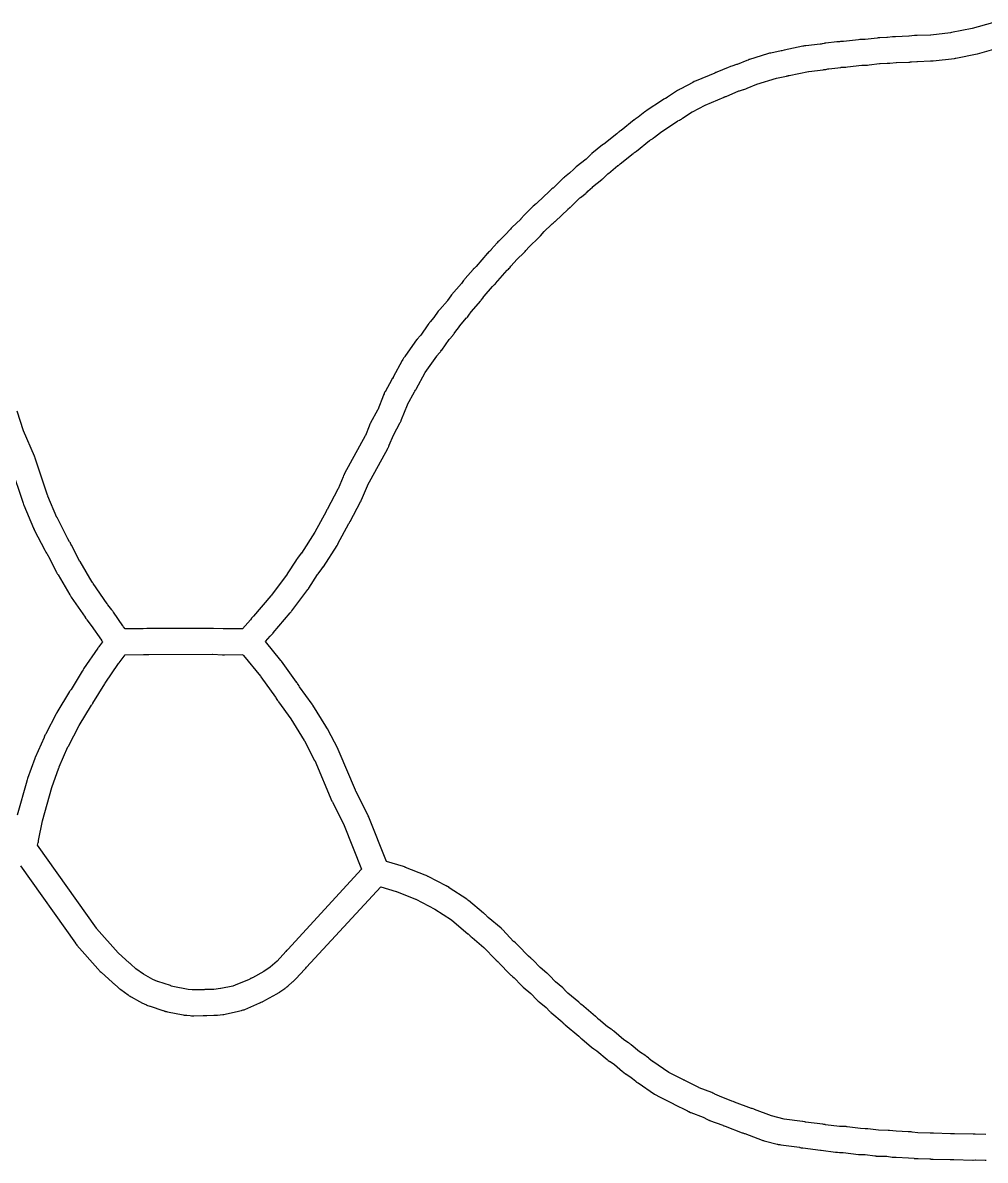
# Model space of a CAD drawing. Extents: x -90 to 105, y 288 to 664.
# Drawn here: x -55.5 to 7.7, y 288.1 to 362.7 of the extents above; entities that cross this region are included whole.
import ezdxf

# ---------------------------------------------------------------- set-up
doc = ezdxf.new("R2010")
doc.units = 0
doc.layers.get('0').update_dxf_attribs({"linetype": 'CONTINUOUS'})

msp = doc.modelspace()

# ---------------------------------------------------------------- linework, layer by layer
at = {"color": 7}
for points in [[(8.169892, 362.704324), (6.833307, 362.331195), (6.827747, 362.331195), (5.480024, 362.058318), (5.407624, 362.047197), (4.121162, 361.896844), (4.093304, 361.896844), (3.230093, 361.868901), (3.157693, 361.868901), (3.124278, 361.868901), (3.040741, 361.85778), (2.695457, 361.813213), (2.66761, 361.813213), (1.804399, 361.78527), (1.732001, 361.78527), (1.698586, 361.78527), (1.615049, 361.774149), (1.269765, 361.729582), (1.241919, 361.729582), (0.774114, 361.712759), (0.701716, 361.712759), (0.657163, 361.712759), (0.601472, 361.701639), (-0.19491, 361.612533), (-0.228325, 361.60683), (-0.373121, 361.60683), (-0.462227, 361.601127), (-0.534625, 361.595425), (-0.6293, 361.584304), (-1.6206, 361.472929), (-1.654015, 361.467227), (-1.798812, 361.467227), (-1.882348, 361.461524), (-1.960316, 361.455821), (-2.054991, 361.444701), (-2.778974, 361.361155), (-2.851381, 361.356818), (-2.86809, 361.351115), (-3.024023, 361.317697), (-3.079714, 361.306577), (-3.152113, 361.295457), (-4.076584, 361.189642), (-4.171258, 361.178521), (-4.249227, 361.167401), (-4.277085, 361.161698), (-5.507856, 360.899942), (-5.66379, 360.871998), (-5.680499, 360.866295), (-5.702761, 360.8556), (-5.708322, 360.8556), (-6.376614, 360.716367), (-6.443442, 360.705246), (-6.460151, 360.699544), (-6.604947, 360.654977), (-7.791166, 360.287416), (-7.819024, 360.281714), (-7.880283, 360.259473), (-7.958251, 360.237232), (-7.963811, 360.231529), (-8.604258, 359.964212), (-8.626527, 359.95851), (-8.943966, 359.852695), (-9.021935, 359.830454), (-9.072056, 359.813631), (-9.177868, 359.769064), (-9.93528, 359.452184), (-9.963138, 359.446482), (-9.974287, 359.440779), (-9.979847, 359.440779), (-9.990996, 359.435076), (-10.068964, 359.401658), (-11.277459, 358.900439), (-11.294168, 358.894737), (-11.355427, 358.866793), (-11.411118, 358.844552), (-11.505792, 358.788865), (-12.296605, 358.371183), (-12.352295, 358.34324), (-12.369004, 358.332119), (-12.385713, 358.326416), (-12.419129, 358.304176), (-12.424689, 358.298473), (-12.469242, 358.270529), (-12.502657, 358.248289), (-13.159811, 357.813898), (-13.187669, 357.797075), (-13.293481, 357.741387), (-13.360309, 357.707969), (-13.404862, 357.685728), (-13.499536, 357.618892), (-14.563235, 356.917184), (-14.618925, 356.883766), (-14.624485, 356.878063), (-14.646755, 356.86124), (-14.758135, 356.772134), (-15.092282, 356.504818), (-15.153541, 356.46025), (-15.231509, 356.410123), (-15.287199, 356.376705), (-15.298348, 356.365585), (-15.331764, 356.343344), (-15.348473, 356.332223), (-15.354033, 356.326521), (-16.217244, 355.624813), (-16.245102, 355.60799), (-16.31193, 355.563423), (-16.36762, 355.530005), (-16.378769, 355.518884), (-16.412184, 355.496643), (-16.428893, 355.485523), (-16.501293, 355.424275), (-17.342227, 354.744843), (-17.364496, 354.733722), (-17.370057, 354.72802), (-17.403472, 354.705779), (-17.420181, 354.694658), (-17.425741, 354.688956), (-18.127448, 354.126475), (-18.138597, 354.115355), (-18.166455, 354.087411), (-18.183164, 354.076291), (-18.249992, 354.009455), (-18.489462, 353.775556), (-18.511732, 353.758733), (-19.157748, 353.240808), (-19.213438, 353.196241), (-19.269128, 353.146113), (-19.335956, 353.079277), (-19.575427, 352.850939), (-19.597696, 352.834115), (-19.920704, 352.572359), (-19.976394, 352.527792), (-19.987543, 352.516671), (-20.015401, 352.488728), (-20.03211, 352.477607), (-20.098938, 352.410771), (-20.683693, 351.853862), (-20.689254, 351.848159), (-20.750513, 351.803592), (-20.756073, 351.797889), (-20.811763, 351.753322), (-20.867454, 351.703195), (-20.934281, 351.636359), (-21.725094, 350.884529), (-21.736243, 350.873409), (-21.797502, 350.823282), (-21.853192, 350.784303), (-21.864341, 350.773183), (-21.892199, 350.745239), (-21.908908, 350.734119), (-21.975736, 350.667283), (-22.398988, 350.260739), (-22.44911, 350.216171), (-22.45467, 350.210469), (-22.499223, 350.160341), (-22.560482, 350.087945), (-22.788815, 349.831777), (-22.805524, 349.814954), (-23.38471, 349.263611), (-23.434832, 349.219044), (-23.484953, 349.163356), (-23.546213, 349.09096), (-23.75227, 348.851501), (-23.763419, 348.84038), (-24.197809, 348.422696), (-24.247931, 348.378157), (-24.298052, 348.32247), (-24.359311, 348.250073), (-24.73801, 347.815682), (-24.749159, 347.804562), (-24.860543, 347.693187), (-24.910664, 347.64862), (-24.966354, 347.592933), (-24.977503, 347.581812), (-25.729332, 346.707462), (-25.746041, 346.690639), (-25.818441, 346.623802), (-25.84071, 346.606979), (-25.868568, 346.579036), (-25.924258, 346.523348), (-25.924258, 346.517646), (-26.447754, 345.916181), (-26.464463, 345.899358), (-26.503447, 345.849231), (-26.553569, 345.787983), (-26.559129, 345.78228), (-26.603682, 345.715444), (-26.687219, 345.59848), (-26.698367, 345.581657), (-27.338814, 344.852103), (-27.388936, 344.785266), (-27.600563, 344.478965), (-27.617272, 344.462142), (-28.118491, 343.882955), (-28.157475, 343.838388), (-28.213165, 343.771552), (-28.502759, 343.35387), (-28.747798, 343.069844), (-28.786776, 343.025277), (-28.81472, 342.986299), (-28.836961, 342.964058), (-28.836961, 342.958355), (-28.892648, 342.87481), (-29.371592, 342.19538), (-29.393832, 342.167436), (-29.605462, 341.927978), (-29.611165, 341.922275), (-29.644583, 341.883296), (-29.683561, 341.838729), (-29.700384, 341.816489), (-29.700384, 341.810786), (-29.750512, 341.743949), (-30.413235, 340.791631), (-30.435476, 340.763687), (-30.491164, 340.685731), (-30.513404, 340.652313), (-30.546822, 340.602185), (-30.580241, 340.535349), (-31.181705, 339.443803), (-31.181705, 339.438101), (-31.187408, 339.432398), (-31.231975, 339.360001), (-31.237678, 339.348881), (-31.271096, 339.287633), (-31.711055, 338.485682), (-31.716758, 338.474562), (-31.738999, 338.429995), (-31.766943, 338.374307), (-31.772645, 338.357484), (-31.778348, 338.340661), (-31.806292, 338.273825), (-31.806292, 338.262704), (-32.190558, 337.30482), (-32.201678, 337.282579), (-32.658344, 336.447216), (-32.664047, 336.436096), (-32.686288, 336.391529), (-32.703111, 336.35811), (-32.753238, 336.235587), (-32.753238, 336.229884), (-32.998286, 335.62285), (-33.009406, 335.60061), (-34.362697, 333.116789), (-34.390641, 333.066662), (-34.401761, 333.038718), (-34.429704, 332.988591), (-34.429704, 332.982888), (-34.457648, 332.910492), (-34.786227, 332.119681), (-34.80305, 332.091738), (-35.510326, 330.76629), (-35.521447, 330.74405), (-35.543688, 330.705071), (-35.54939, 330.693951), (-35.577334, 330.638263), (-35.583037, 330.632561), (-35.583037, 330.626858), (-36.312588, 329.273567), (-36.318291, 329.267864), (-37.203779, 327.903433), (-37.209481, 327.89773), (-37.44894, 327.574723), (-37.504628, 327.507886), (-37.538046, 327.457759), (-37.549166, 327.435518), (-38.13949, 326.527753), (-38.145193, 326.52205), (-39.175477, 325.135344), (-39.208895, 325.096365), (-39.214598, 325.090663), (-40.350696, 323.748509), (-40.384115, 323.709531), (-40.46766, 323.625985), (-40.47878, 323.614865), (-40.506724, 323.581447), (-40.551291, 323.525759), (-41.06365, 322.924295), (-42.311129, 322.924295), (-42.339072, 322.924295), (-42.979521, 322.957713), (-42.990641, 322.957713), (-43.007465, 322.957713), (-43.09101, 322.957713), (-47.239991, 322.946593), (-47.256815, 322.946593), (-47.357069, 322.94089), (-47.590968, 322.929769), (-48.777188, 322.924067), (-48.888563, 323.06886), (-48.905386, 323.096803), (-48.922209, 323.119044), (-49.54038, 324.015669), (-49.557203, 324.03791), (-49.585147, 324.088037), (-49.596267, 324.099158), (-49.618508, 324.132576), (-49.646451, 324.165994), (-49.913768, 324.511279), (-49.936009, 324.539223), (-49.947129, 324.561464), (-50.871601, 325.903617), (-50.899545, 325.948184), (-50.905248, 325.959304), (-50.933191, 325.998283), (-51.735142, 327.340436), (-51.740845, 327.351557), (-52.292188, 328.415256), (-52.331166, 328.493212), (-52.35911, 328.54334), (-52.37023, 328.56558), (-52.420357, 328.637977), (-52.537321, 328.838458), (-52.537321, 328.84416), (-53.244597, 330.225298), (-53.255718, 330.242121), (-53.846042, 331.634399), (-53.857162, 331.673377), (-53.868283, 331.695618), (-54.681371, 334.11818), (-54.687074, 334.146123), (-54.703897, 334.19069), (-54.726138, 334.257527), (-54.73184, 334.268647), (-55.439117, 335.917102), (-55.439117, 335.922804), (-55.86237, 337.203699)], [(7.724375, 289.743345), (7.022668, 289.765585), (7.000399, 289.765585), (6.900155, 289.759883), (5.674953, 289.793301), (5.658244, 289.793301), (5.596985, 289.793301), (5.574715, 289.793301), (5.513456, 289.793301), (5.446626, 289.787598), (5.418768, 289.787598), (4.28824, 289.821016), (4.26597, 289.821016), (4.254821, 289.821016), (4.171285, 289.826719), (4.082179, 289.826719), (3.26909, 289.854662), (2.901529, 289.893641), (2.89038, 289.899344), (2.82912, 289.905046), (2.784567, 289.910749), (2.63977, 289.916452), (1.843373, 289.949785), (1.403414, 290.005472), (1.319877, 290.011175), (0.690569, 290.027998), (-0.022276, 290.117104), (-0.050122, 290.117104), (-0.105813, 290.122806), (-0.18935, 290.122806), (-0.49565, 290.133927), (-0.501219, 290.133927), (-1.381137, 290.245302), (-1.392275, 290.251004), (-1.447966, 290.256707), (-1.531503, 290.26241), (-1.615039, 290.26241), (-1.871218, 290.27353), (-2.801258, 290.384905), (-2.823536, 290.390608), (-2.873658, 290.396311), (-2.901516, 290.402014), (-2.968344, 290.407716), (-4.11001, 290.55807), (-4.132279, 290.563772), (-4.143428, 290.563772), (-4.154577, 290.569475), (-4.165726, 290.569475), (-4.288247, 290.586298), (-4.304956, 290.586298), (-5.502313, 290.753361), (-6.332109, 290.96499), (-7.462637, 291.388241), (-7.479346, 291.399361), (-7.607436, 291.443928), (-7.618585, 291.443928), (-7.652, 291.455048), (-8.776959, 291.87273), (-8.782519, 291.878433), (-8.810377, 291.889553), (-8.85493, 291.906376), (-8.866079, 291.912079), (-8.932907, 291.93432), (-9.751565, 292.246192), (-10.052296, 292.396546), (-10.09128, 292.418787), (-10.124696, 292.43561), (-10.180386, 292.45785), (-10.252785, 292.485794), (-11.088151, 292.803233), (-11.116009, 292.814353), (-11.97922, 293.259881), (-12.018204, 293.282122), (-12.05162, 293.298945), (-12.096172, 293.315768), (-12.107321, 293.321471), (-12.12403, 293.327174), (-13.070778, 293.817255), (-14.140046, 294.524531), (-14.162315, 294.541354), (-14.396217, 294.736275), (-14.424075, 294.764218), (-14.529887, 294.847764), (-14.535447, 294.853467), (-14.596706, 294.892445), (-14.997681, 295.159762), (-15.554592, 295.633137), (-15.593576, 295.666555), (-15.638128, 295.699973), (-15.660398, 295.716796), (-15.671547, 295.722499), (-15.693816, 295.739322), (-15.7328, 295.761563), (-16.027963, 295.962043), (-16.679548, 296.513384), (-16.718532, 296.546802), (-16.74639, 296.569043), (-16.785374, 296.596986), (-16.796523, 296.602689), (-16.857782, 296.647256), (-16.868931, 296.652959), (-17.108284, 296.810914), (-17.704179, 297.306564), (-17.732037, 297.334507), (-17.737597, 297.34021), (-17.771012, 297.373628), (-17.787721, 297.395869), (-17.832274, 297.434847), (-17.837834, 297.434847), (-17.882387, 297.473826), (-17.899096, 297.484946), (-18.817998, 298.264622), (-18.829147, 298.275742), (-18.851416, 298.297983), (-18.873685, 298.325926), (-18.91267, 298.359345), (-18.91823, 298.365047), (-18.979489, 298.415175), (-19.703472, 299.022208), (-19.876115, 299.200419), (-19.881675, 299.206122), (-19.920659, 299.2451), (-19.942928, 299.273044), (-19.981912, 299.306462), (-20.04874, 299.36215), (-20.522114, 299.757556), (-20.91752, 300.169669), (-20.92308, 300.18079), (-20.962064, 300.219768), (-20.984334, 300.242009), (-21.023318, 300.280987), (-21.028878, 300.280987), (-21.073431, 300.319965), (-21.09014, 300.331086), (-21.535668, 300.704215), (-21.557937, 300.726455), (-21.970051, 301.155277), (-22.003466, 301.194256), (-22.025735, 301.216497), (-22.06472, 301.249915), (-22.07028, 301.255618), (-22.131539, 301.305745), (-22.287472, 301.433829), (-22.98361, 302.157811), (-23.017026, 302.19679), (-23.039295, 302.219031), (-23.078279, 302.258009), (-23.083839, 302.258009), (-23.128392, 302.291427), (-23.145101, 302.30825), (-23.250913, 302.402916), (-23.267622, 302.414037), (-23.980467, 303.165866), (-23.991616, 303.176986), (-24.025032, 303.210404), (-24.047301, 303.238348), (-24.086285, 303.271766), (-24.091845, 303.277469), (-24.932779, 303.979177), (-25.066438, 304.112821), (-25.099853, 304.151799), (-25.127711, 304.17404), (-25.227954, 304.263146), (-25.244663, 304.274266), (-26.230395, 305.092923), (-26.241544, 305.104043), (-26.269402, 305.126284), (-26.33623, 305.176411), (-26.34179, 305.182114), (-27.494594, 305.939512), (-27.500154, 305.945215), (-27.617107, 306.017612), (-27.622667, 306.023314), (-27.695066, 306.056732), (-28.875716, 306.669332), (-28.897957, 306.680452), (-28.9259, 306.697275), (-29.003857, 306.736254), (-29.081814, 306.764197), (-30.357137, 307.270987), (-30.362839, 307.27669), (-30.412967, 307.293513), (-30.435207, 307.304634), (-30.490895, 307.321457), (-30.496598, 307.321457), (-31.610421, 307.650033), (-32.779932, 310.568244), (-32.779932, 310.579364), (-32.807876, 310.646201), (-32.813578, 310.657321), (-32.824699, 310.685265), (-32.835819, 310.713208), (-32.841522, 310.724329), (-33.626766, 312.283678), (-33.64359, 312.322656), (-33.649292, 312.333776), (-34.724129, 314.851012), (-34.790965, 315.012514), (-34.796668, 315.023635), (-34.796668, 315.029338), (-35.498376, 316.360354), (-35.565212, 316.488438), (-35.576332, 316.510678), (-35.593156, 316.532919), (-36.450797, 317.914057), (-36.484215, 317.964184), (-36.501038, 317.986425), (-37.325267, 319.128092), (-37.35321, 319.172659), (-37.358913, 319.178362), (-37.414601, 319.267467), (-37.464728, 319.345424), (-37.486969, 319.378842), (-37.492671, 319.389963), (-37.509494, 319.417906), (-37.526318, 319.434729), (-38.512048, 320.804727), (-38.517751, 320.815847), (-38.545695, 320.854825), (-39.548135, 322.091164), (-39.241834, 322.453158), (-39.208416, 322.486576), (-39.202713, 322.492279), (-39.174769, 322.525697), (-39.113522, 322.586945), (-39.085578, 322.620363), (-39.057635, 322.648307), (-39.046514, 322.66513), (-37.938265, 323.97944), (-37.876989, 324.046276), (-37.843571, 324.085254), (-37.826748, 324.113198), (-36.779758, 325.511042), (-36.74634, 325.561169), (-36.729516, 325.58341), (-36.718396, 325.605651), (-36.144778, 326.491138), (-36.139075, 326.502259), (-36.111132, 326.541237), (-35.860524, 326.869816), (-35.771418, 326.98678), (-35.760298, 327.003603), (-34.86367, 328.401446), (-34.852549, 328.412567), (-34.846847, 328.41827), (-34.818903, 328.468397), (-34.807783, 328.48522), (-34.80208, 328.502043), (-34.083666, 329.833059), (-34.077963, 329.84418), (-34.05002, 329.894307), (-34.038899, 329.91113), (-34.027779, 329.939073), (-34.016659, 329.967017), (-34.010956, 329.97272), (-34.010956, 329.978423), (-33.325957, 331.259317), (-33.314837, 331.270437), (-33.286893, 331.326125), (-33.275773, 331.342948), (-33.247829, 331.398635), (-32.869132, 332.31197), (-32.858011, 332.339913), (-31.526995, 334.762475), (-31.521293, 334.773595), (-31.499052, 334.818162), (-31.482229, 334.85158), (-31.465406, 334.896148), (-31.459703, 334.907268), (-31.431759, 334.974104), (-31.431759, 334.979807), (-31.158882, 335.648099), (-30.713354, 336.461188), (-30.691113, 336.500166), (-30.67429, 336.533584), (-30.657467, 336.578123), (-30.651764, 336.589243), (-30.623821, 336.65608), (-30.623821, 336.6672), (-30.239554, 337.630656), (-30.228434, 337.652897), (-29.782906, 338.471554), (-29.777203, 338.482674), (-29.754962, 338.521653), (-29.715984, 338.5829), (-29.704863, 338.594021), (-29.699161, 338.605141), (-29.665742, 338.666389), (-29.080987, 339.741228), (-28.318019, 340.827202), (-28.30687, 340.838322), (-28.134227, 341.033243), (-28.128667, 341.038946), (-28.095252, 341.077924), (-28.072982, 341.100165), (-28.039567, 341.144732), (-28.039567, 341.150435), (-27.995014, 341.211682), (-27.989454, 341.217385), (-27.504942, 341.913521), (-27.482673, 341.941465), (-27.271046, 342.180924), (-27.254337, 342.197747), (-27.220922, 342.242314), (-27.198653, 342.264555), (-27.165237, 342.309122), (-27.120685, 342.375958), (-26.831091, 342.776933), (-26.819942, 342.793757), (-26.352137, 343.32839), (-26.346577, 343.334093), (-26.313162, 343.373072), (-26.296453, 343.389895), (-26.263037, 343.440022), (-26.207347, 343.517979), (-26.051414, 343.740757), (-26.034705, 343.75758), (-25.44438, 344.442579), (-25.42211, 344.46482), (-25.399841, 344.492763), (-25.299598, 344.626407), (-25.22163, 344.743371), (-25.204921, 344.765612), (-24.64801, 345.400489), (-24.636861, 345.411609), (-24.570033, 345.472857), (-24.519912, 345.522984), (-24.503203, 345.534104), (-24.464219, 345.578643), (-24.458658, 345.584346), (-24.453098, 345.590049), (-23.690131, 346.469965), (-23.678982, 346.481085), (-23.612154, 346.542333), (-23.562033, 346.59246), (-23.545324, 346.60358), (-23.50634, 346.648119), (-23.50078, 346.653822), (-23.445089, 346.720658), (-23.027407, 347.194033), (-23.016258, 347.210856), (-22.626421, 347.578416), (-22.576299, 347.628543), (-22.55959, 347.639664), (-22.520606, 347.684231), (-22.515046, 347.689934), (-22.459355, 347.75677), (-22.253298, 347.996229), (-22.242149, 348.007349), (-21.623978, 348.603242), (-21.573857, 348.647809), (-21.562708, 348.65893), (-21.518155, 348.703497), (-21.512595, 348.7092), (-21.507035, 348.714902), (-21.267564, 348.998928), (-21.256416, 349.010049), (-20.788611, 349.461146), (-20.760753, 349.483387), (-20.732895, 349.51133), (-20.677205, 349.555897), (-20.666056, 349.5616), (-20.554672, 349.656266), (-20.549112, 349.661969), (-19.697039, 350.475057), (-19.68589, 350.486177), (-19.624631, 350.536305), (-19.568941, 350.575283), (-19.557792, 350.586403), (-19.529934, 350.614347), (-19.513225, 350.625467), (-19.507665, 350.63117), (-19.446406, 350.692418), (-18.911772, 351.210345), (-18.889503, 351.227168), (-18.510804, 351.527901), (-18.499655, 351.539021), (-18.455102, 351.577999), (-18.443953, 351.583702), (-18.388263, 351.64495), (-18.0931, 351.923416), (-18.08754, 351.929118), (-17.480508, 352.413631), (-17.424817, 352.458198), (-17.413668, 352.463901), (-17.369116, 352.508468), (-17.363555, 352.51417), (-17.302296, 352.575418), (-17.062826, 352.803757), (-17.040557, 352.82058), (-16.416817, 353.327367), (-16.400108, 353.338488), (-16.388959, 353.34419), (-16.355544, 353.372134), (-16.338835, 353.383254), (-16.333275, 353.388957), (-16.288722, 353.427935), (-16.266452, 353.444759), (-15.425518, 354.11862), (-15.392103, 354.14086), (-15.364245, 354.163101), (-15.336387, 354.179924), (-15.302971, 354.202165), (-15.275113, 354.218988), (-15.263964, 354.224691), (-15.213843, 354.263669), (-15.208283, 354.269372), (-14.345072, 354.965508), (-14.311656, 354.987749), (-14.283798, 355.00999), (-14.20583, 355.060117), (-14.15014, 355.093535), (-14.133431, 355.104656), (-14.088878, 355.138074), (-14.083318, 355.143777), (-14.01649, 355.199464), (-13.621084, 355.511334), (-13.615524, 355.517037), (-12.51841, 356.241019), (-12.490552, 356.257842), (-12.38474, 356.31353), (-12.37918, 356.31353), (-12.317921, 356.346948), (-12.301212, 356.352651), (-12.251091, 356.386069), (-12.206538, 356.414012), (-12.17868, 356.436253), (-11.55494, 356.848366), (-11.527082, 356.859487), (-10.702855, 357.305015), (-9.444237, 357.828508), (-9.444237, 357.834211), (-9.427528, 357.834211), (-9.41638, 357.839914), (-9.410819, 357.839914), (-9.355129, 357.862155), (-9.321714, 357.873275), (-8.47521, 358.229698), (-8.441795, 358.240818), (-8.174478, 358.324363), (-8.157769, 358.324363), (-8.09651, 358.346604), (-8.0798, 358.352307), (-8.02411, 358.374548), (-7.940573, 358.407966), (-7.935013, 358.407966), (-7.300135, 358.669723), (-7.294575, 358.675425), (-6.013681, 359.065263), (-5.362096, 359.204496), (-5.346339, 359.204496), (-5.307355, 359.215617), (-5.279497, 359.221319), (-5.251639, 359.227022), (-5.22937, 359.232725), (-5.2071, 359.238428), (-5.195951, 359.238428), (-5.190391, 359.238428), (-3.920636, 359.505745), (-3.898366, 359.511447), (-2.94605, 359.622822), (-2.901497, 359.628525), (-2.879228, 359.628525), (-2.829106, 359.634228), (-2.806828, 359.639931), (-2.767844, 359.645633), (-2.650893, 359.673577), (-2.611909, 359.67928), (-2.578495, 359.684982), (-1.793251, 359.774088), (-1.759836, 359.779791), (-1.61504, 359.779791), (-1.525934, 359.785494), (-1.514797, 359.785494), (-1.453536, 359.791196), (-1.358862, 359.802317), (-0.406545, 359.913692), (-0.373131, 359.913692), (-0.172643, 359.924812), (-0.100244, 359.924812), (-0.055692, 359.930515), (-0.027846, 359.930515), (0.066829, 359.941635), (0.757397, 360.025181), (0.790812, 360.025181), (1.253048, 360.042004), (1.325446, 360.042004), (1.336583, 360.042004), (1.397844, 360.047707), (1.408981, 360.047707), (1.420119, 360.047707), (1.854509, 360.097834), (1.865646, 360.097834), (2.678735, 360.125777), (2.751133, 360.125777), (2.795686, 360.13148), (2.823533, 360.13148), (2.83467, 360.13148), (2.845808, 360.13148), (3.207803, 360.16503), (3.241219, 360.16503), (4.104429, 360.198448), (4.176829, 360.198448), (4.187978, 360.198448), (4.249237, 360.20415), (4.277095, 360.209853), (5.66937, 360.365795), (5.674931, 360.365795), (5.741758, 360.376916), (5.758467, 360.382618), (7.156312, 360.661084), (7.167461, 360.661084), (7.18417, 360.666787), (7.328966, 360.705765), (8.57085, 361.056086)], [(-56.284577, 333.591327), (-55.477057, 331.168766), (-55.454817, 331.096369), (-55.432576, 331.035121), (-54.79213, 329.525894), (-54.78101, 329.503653), (-54.753066, 329.447966), (-54.741946, 329.420022), (-54.051375, 328.089006), (-53.984539, 327.960922), (-53.945561, 327.894086), (-53.92332, 327.866143), (-53.834214, 327.715789), (-53.806271, 327.665662), (-53.282774, 326.652084), (-53.260534, 326.607517), (-53.249413, 326.574099), (-53.24371, 326.568396), (-53.215767, 326.523829), (-53.176789, 326.462582), (-52.402681, 325.164978), (-52.385858, 325.13156), (-52.363618, 325.092582), (-52.357915, 325.086879), (-52.329971, 325.042312), (-52.307731, 325.014368), (-51.399968, 323.683352), (-51.388847, 323.661112), (-51.355429, 323.610984), (-51.344309, 323.599864), (-51.316365, 323.566446), (-51.277387, 323.510758), (-50.998921, 323.148767), (-50.993218, 323.137647), (-50.330495, 322.174191), (-50.319374, 322.157367), (-50.291431, 322.123949), (-50.252452, 322.073822), (-50.452933, 321.812065), (-50.50306, 321.745229), (-50.514181, 321.734109), (-50.519883, 321.728406), (-50.542124, 321.700462), (-50.564365, 321.661484), (-51.499974, 320.297053), (-51.511095, 320.285932), (-51.533335, 320.246954), (-51.594583, 320.141139), (-52.318566, 318.954919), (-52.324269, 318.943799), (-52.346509, 318.915855), (-52.36875, 318.882437), (-52.374453, 318.876734), (-52.396694, 318.837756), (-52.402396, 318.832053), (-52.419219, 318.804109), (-53.254583, 317.428541), (-53.260286, 317.422838), (-53.271406, 317.400597), (-53.288229, 317.372654), (-53.299349, 317.34471), (-53.984351, 316.035972), (-54.006592, 315.996994), (-54.028832, 315.963575), (-54.028832, 315.957873), (-54.039953, 315.94105), (-54.09008, 315.824086), (-54.095783, 315.801845), (-54.680538, 314.493107), (-54.702779, 314.437419), (-54.708482, 314.415179), (-55.181857, 313.095303), (-55.2098, 313.017346), (-55.232041, 312.956099), (-55.237744, 312.933858), (-55.855915, 310.706217)], [(-55.64437, 307.373018), (-52.035591, 302.299565), (-52.024471, 302.282742), (-51.991053, 302.238175), (-51.940925, 302.171338), (-51.940925, 302.165636), (-50.559788, 300.611856), (-50.531844, 300.572877), (-50.509604, 300.544934), (-50.476185, 300.511515), (-50.448242, 300.478097), (-50.420298, 300.444679), (-50.409178, 300.438976), (-50.353491, 300.388849), (-49.601661, 299.714988), (-49.562683, 299.67601), (-49.540442, 299.659186), (-49.534739, 299.653484), (-49.501321, 299.631243), (-49.495618, 299.62554), (-49.489916, 299.619837), (-49.473093, 299.608717), (-49.250343, 299.402648), (-49.239222, 299.391527), (-49.200244, 299.358109), (-49.178003, 299.335868), (-49.133436, 299.30245), (-49.127733, 299.296747), (-49.077606, 299.263329), (-49.066486, 299.252209), (-48.570836, 298.895786), (-48.526269, 298.862368), (-48.498325, 298.845545), (-48.453758, 298.817601), (-48.448055, 298.811899), (-48.381219, 298.77848), (-47.829879, 298.461042), (-47.746333, 298.416475), (-47.71839, 298.399652), (-47.668263, 298.371708), (-47.373099, 298.243624), (-47.361979, 298.237921), (-47.306291, 298.215681), (-47.228334, 298.187737), (-47.150378, 298.159794), (-47.139257, 298.159794), (-46.303891, 297.886916), (-46.287068, 297.881214), (-46.275948, 297.875511), (-46.22026, 297.85327), (-46.198019, 297.84215), (-46.142332, 297.825327), (-46.131212, 297.825327), (-46.125509, 297.819624), (-46.108686, 297.813921), (-46.069707, 297.802801), (-46.058587, 297.802801), (-45.98619, 297.78056), (-44.955907, 297.5912), (-44.894659, 297.580079), (-44.872418, 297.574377), (-44.727625, 297.563256), (-44.499287, 297.541015), (-44.415741, 297.535313), (-44.270948, 297.535313), (-44.259828, 297.535313), (-43.647226, 297.546433), (-43.469014, 297.546433), (-43.463311, 297.546433), (-43.435368, 297.552136), (-43.40195, 297.557839), (-42.945284, 297.563541), (-42.884036, 297.563541), (-42.716974, 297.580365), (-42.360551, 297.619343), (-42.299304, 297.625046), (-42.215758, 297.636166), (-41.324702, 297.831086), (-41.241156, 297.84791), (-41.124193, 297.881328), (-41.085214, 297.898151), (-41.023967, 297.914974), (-40.984988, 297.926094), (-40.962747, 297.931797), (-40.90706, 297.954038), (-39.938035, 298.377288), (-39.882348, 298.399529), (-39.854404, 298.41065), (-39.848702, 298.416352), (-39.781865, 298.44977), (-39.770745, 298.455473), (-39.765042, 298.455473), (-39.737099, 298.466594), (-39.681411, 298.488834), (-39.531029, 298.57238), (-38.812615, 298.967784), (-38.762488, 298.995727), (-38.740247, 299.01255), (-38.623284, 299.090507), (-38.617581, 299.09621), (-38.283433, 299.330109), (-38.26661, 299.341229), (-38.222043, 299.374647), (-38.199802, 299.39147), (-38.155235, 299.424889), (-38.093988, 299.480576), (-37.782118, 299.759042), (-37.7487, 299.781283), (-37.715281, 299.809226), (-37.615027, 299.903892), (-37.609324, 299.909595), (-37.559197, 299.965282), (-36.98001, 300.59459), (-36.952067, 300.622534), (-36.918648, 300.655952), (-36.912946, 300.661655), (-36.862818, 300.717342), (-36.857116, 300.723045), (-31.98972, 305.991416), (-30.976143, 305.696252), (-30.965022, 305.69055), (-29.706406, 305.189331), (-29.684165, 305.178211), (-28.447825, 304.537762), (-27.350712, 303.819348), (-27.328443, 303.797107), (-26.264744, 302.91162), (-26.253595, 302.905917), (-26.170058, 302.816811), (-26.164498, 302.811108), (-26.125514, 302.77213), (-26.103245, 302.749889), (-26.064261, 302.710911), (-26.0587, 302.710911), (-25.997441, 302.660784), (-25.223336, 302.003629), (-24.465938, 301.218387), (-24.460378, 301.212684), (-24.421394, 301.173706), (-24.399124, 301.151465), (-24.36014, 301.112487), (-24.35458, 301.112487), (-24.293321, 301.062359), (-24.2432, 301.023381), (-24.22093, 300.995438), (-23.524792, 300.271455), (-23.519232, 300.265752), (-23.480248, 300.226774), (-23.457979, 300.204533), (-23.418994, 300.171115), (-23.413434, 300.165412), (-23.352175, 300.115285), (-23.229654, 300.01503), (-23.207385, 299.992789), (-22.795271, 299.56397), (-22.761856, 299.524992), (-22.750707, 299.513872), (-22.739558, 299.502751), (-22.700574, 299.469333), (-22.695014, 299.46363), (-22.633755, 299.413503), (-22.132536, 298.990253), (-22.121387, 298.979132), (-21.759395, 298.600432), (-21.753835, 298.594729), (-21.714851, 298.555751), (-21.692582, 298.53351), (-21.653598, 298.494531), (-21.648038, 298.494531), (-21.586778, 298.444404), (-21.14125, 298.071272), (-21.118981, 298.049032), (-20.94077, 297.859672), (-20.935209, 297.853969), (-20.896225, 297.81499), (-20.873956, 297.79275), (-20.834972, 297.759331), (-20.829412, 297.753629), (-20.768153, 297.703501), (-20.077584, 297.124315), (-20.049726, 297.096371), (-20.010742, 297.062953), (-20.010742, 297.05725), (-19.949483, 296.996003), (-19.943923, 296.996003), (-19.882664, 296.945875), (-18.991607, 296.199615), (-18.980459, 296.188494), (-18.958189, 296.166254), (-18.924774, 296.132835), (-18.902505, 296.104892), (-18.863521, 296.071474), (-18.85796, 296.065771), (-18.796701, 296.015644), (-18.166406, 295.474335), (-18.138548, 295.457512), (-18.027164, 295.379555), (-18.010455, 295.368434), (-17.815537, 295.24035), (-17.809977, 295.234648), (-17.124978, 294.66103), (-17.085993, 294.627611), (-17.058135, 294.605371), (-16.946752, 294.527414), (-16.935603, 294.521711), (-16.65158, 294.326791), (-16.111377, 293.875694), (-16.055686, 293.825567), (-16.027828, 293.803326), (-15.916445, 293.725369), (-15.899736, 293.714249), (-15.56002, 293.491499), (-15.543311, 293.474676), (-15.275994, 293.251897), (-15.23701, 293.218479), (-15.225861, 293.212776), (-15.192446, 293.184833), (-15.170177, 293.16801), (-15.159028, 293.162307), (-15.097769, 293.123329), (-14.011794, 292.393777), (-13.97281, 292.365834), (-13.939394, 292.34901), (-13.839151, 292.293323), (-13.822442, 292.28762), (-12.909109, 291.814248), (-12.903549, 291.808545), (-12.858996, 291.786305), (-12.825581, 291.769482), (-12.781028, 291.752658), (-12.775468, 291.746956), (-12.764319, 291.746956), (-12.74761, 291.735835), (-11.856554, 291.284738), (-11.850993, 291.279035), (-11.80644, 291.256795), (-11.773025, 291.239972), (-11.650504, 291.189844), (-11.639355, 291.189844), (-10.831835, 290.877975), (-10.536673, 290.727621), (-10.486551, 290.70538), (-10.458693, 290.688557), (-10.414141, 290.671734), (-10.402992, 290.666031), (-9.54535, 290.348593), (-9.534201, 290.34289), (-9.517492, 290.337187), (-9.506343, 290.331485), (-9.46179, 290.314661), (-9.45623, 290.308959), (-9.45067, 290.308959), (-9.383842, 290.286718), (-9.378282, 290.281015), (-9.372721, 290.281015), (-8.258901, 289.857762), (-8.214348, 289.840939), (-8.180933, 289.829818), (-8.130811, 289.812995), (-8.119662, 289.812995), (-8.086247, 289.801875), (-6.944581, 289.373053), (-6.900028, 289.35623), (-6.866613, 289.345109), (-6.82206, 289.328286), (-6.810911, 289.328286), (-6.738512, 289.311463), (-5.958837, 289.110982), (-5.942128, 289.10528), (-5.892007, 289.094159), (-5.814039, 289.077336), (-5.80289, 289.077336), (-5.724922, 289.066216), (-4.510857, 288.899153), (-4.477442, 288.893451), (-4.460733, 288.887748), (-4.388333, 288.870925), (-4.366064, 288.870925), (-4.288096, 288.859804), (-4.282535, 288.859804), (-3.129731, 288.709451), (-3.096316, 288.703748), (-3.085167, 288.703748), (-3.068458, 288.703748), (-2.127279, 288.586785), (-2.054881, 288.575664), (-2.027034, 288.569961), (-2.015897, 288.569961), (-1.865531, 288.564259), (-1.62606, 288.558556), (-0.62919, 288.430472), (-0.601344, 288.430472), (-0.545652, 288.424769), (-0.456547, 288.424769), (-0.194799, 288.419066), (0.440079, 288.34111), (0.451216, 288.335407), (0.506908, 288.329704), (0.534754, 288.324001), (0.55146, 288.324001), (0.657273, 288.324001), (0.679551, 288.324001), (1.230892, 288.307178), (1.587315, 288.262611), (1.604021, 288.256908), (1.665281, 288.251206), (1.687559, 288.245503), (1.704266, 288.245503), (1.810079, 288.245503), (1.837925, 288.245503), (2.651014, 288.217559), (3.018575, 288.178581), (3.029724, 288.172878), (3.090983, 288.167175), (3.113252, 288.161473), (3.129961, 288.161473), (3.280326, 288.15577), (4.06557, 288.133529), (4.087839, 288.133529), (4.098988, 288.133529), (4.121257, 288.127826), (4.143526, 288.127826), (4.24377, 288.127826), (4.271628, 288.127826), (5.379879, 288.094408), (5.396588, 288.094408), (5.541384, 288.094408), (5.602643, 288.100111), (5.624913, 288.100111), (5.630473, 288.100111), (6.883521, 288.061133), (6.90579, 288.061133), (7.028311, 288.072253), (7.05058, 288.072253), (7.056141, 288.072253), (7.685449, 288.050012), (7.763417, 288.050012)]]:
    msp.add_lwpolyline(points, dxfattribs=at)
msp.add_lwpolyline([(-43.043597, 321.259277), (-43.015653, 321.259277), (-42.375205, 321.225858), (-42.347261, 321.225858), (-42.308283, 321.225858), (-42.263716, 321.225858), (-42.258013, 321.225858), (-41.043949, 321.231561), (-41.021708, 321.20932), (-40.993765, 321.175902), (-39.896653, 319.822608), (-39.86871, 319.78363), (-38.899685, 318.435905), (-38.871742, 318.396927), (-38.810494, 318.296672), (-38.765927, 318.224276), (-38.760224, 318.218573), (-38.732281, 318.174034), (-38.698862, 318.129467), (-37.90248, 317.021218), (-37.896778, 317.015515), (-37.01129, 315.589825), (-37.005587, 315.584122), (-36.331726, 314.29209), (-36.326023, 314.28097), (-35.195496, 311.618938), (-35.167553, 311.568811), (-35.139609, 311.518683), (-34.38778, 310.015025), (-33.246113, 307.146938), (-38.096802, 301.878567), (-38.113625, 301.867447), (-38.124745, 301.856326), (-38.163724, 301.817348), (-38.163724, 301.811645), (-38.169427, 301.811645), (-38.219554, 301.755958), (-38.798741, 301.12665), (-39.249838, 300.731243), (-39.66195, 300.441651), (-39.673071, 300.435948), (-40.419331, 300.018267), (-40.436155, 300.012564), (-40.469573, 300.001443), (-40.52526, 299.979203), (-40.542083, 299.9735), (-40.547786, 299.967797), (-40.597913, 299.939854), (-40.636892, 299.92303), (-41.550226, 299.533192), (-41.706168, 299.483065), (-41.711871, 299.483065), (-42.491547, 299.316003), (-42.502667, 299.316003), (-42.948195, 299.260315), (-43.466123, 299.254613), (-43.549668, 299.24891), (-43.577612, 299.243207), (-43.61103, 299.243207), (-44.362859, 299.232087), (-44.379682, 299.232087), (-44.62473, 299.254327), (-45.632736, 299.449248), (-45.649559, 299.449248), (-45.727516, 299.482666), (-45.783203, 299.504907), (-45.805444, 299.51061), (-46.629673, 299.772366), (-46.651914, 299.783487), (-46.947077, 299.911571), (-47.570817, 300.267993), (-48.066466, 300.618847), (-48.088707, 300.63567), (-48.367173, 300.891838), (-48.400591, 300.919782), (-48.411712, 300.930902), (-48.428535, 300.942023), (-48.439655, 300.953143), (-48.445358, 300.958846), (-48.484336, 300.986789), (-49.236166, 301.66065), (-50.650718, 303.270121), (-50.661839, 303.286944), (-54.526797, 308.722389), (-54.48223, 308.9006), (-54.47111, 308.934018), (-54.47111, 308.945138), (-54.454286, 309.028684), (-54.198118, 310.315147), (-54.198118, 310.32085), (-53.591088, 312.509507), (-53.123282, 313.80711), (-53.112161, 313.835054), (-53.101041, 313.862997), (-52.527423, 315.171736), (-52.505182, 315.210714), (-52.49948, 315.227537), (-51.781066, 316.5864), (-51.781066, 316.592102), (-50.984684, 317.906412), (-50.978981, 317.912115), (-50.973278, 317.917818), (-50.967575, 317.928938), (-50.934157, 317.973505), (-50.928454, 317.979208), (-50.900511, 318.023775), (-50.883688, 318.051719), (-50.109583, 319.327041), (-50.08164, 319.36602), (-50.075937, 319.371722), (-49.201587, 320.658186), (-49.184764, 320.680426), (-49.162523, 320.702667), (-48.761545, 321.226164), (-47.558621, 321.231866), (-47.514054, 321.231866), (-47.246737, 321.248689), (-47.207759, 321.248689)], close=True, dxfattribs=at)

doc.saveas('drawing.dxf')
